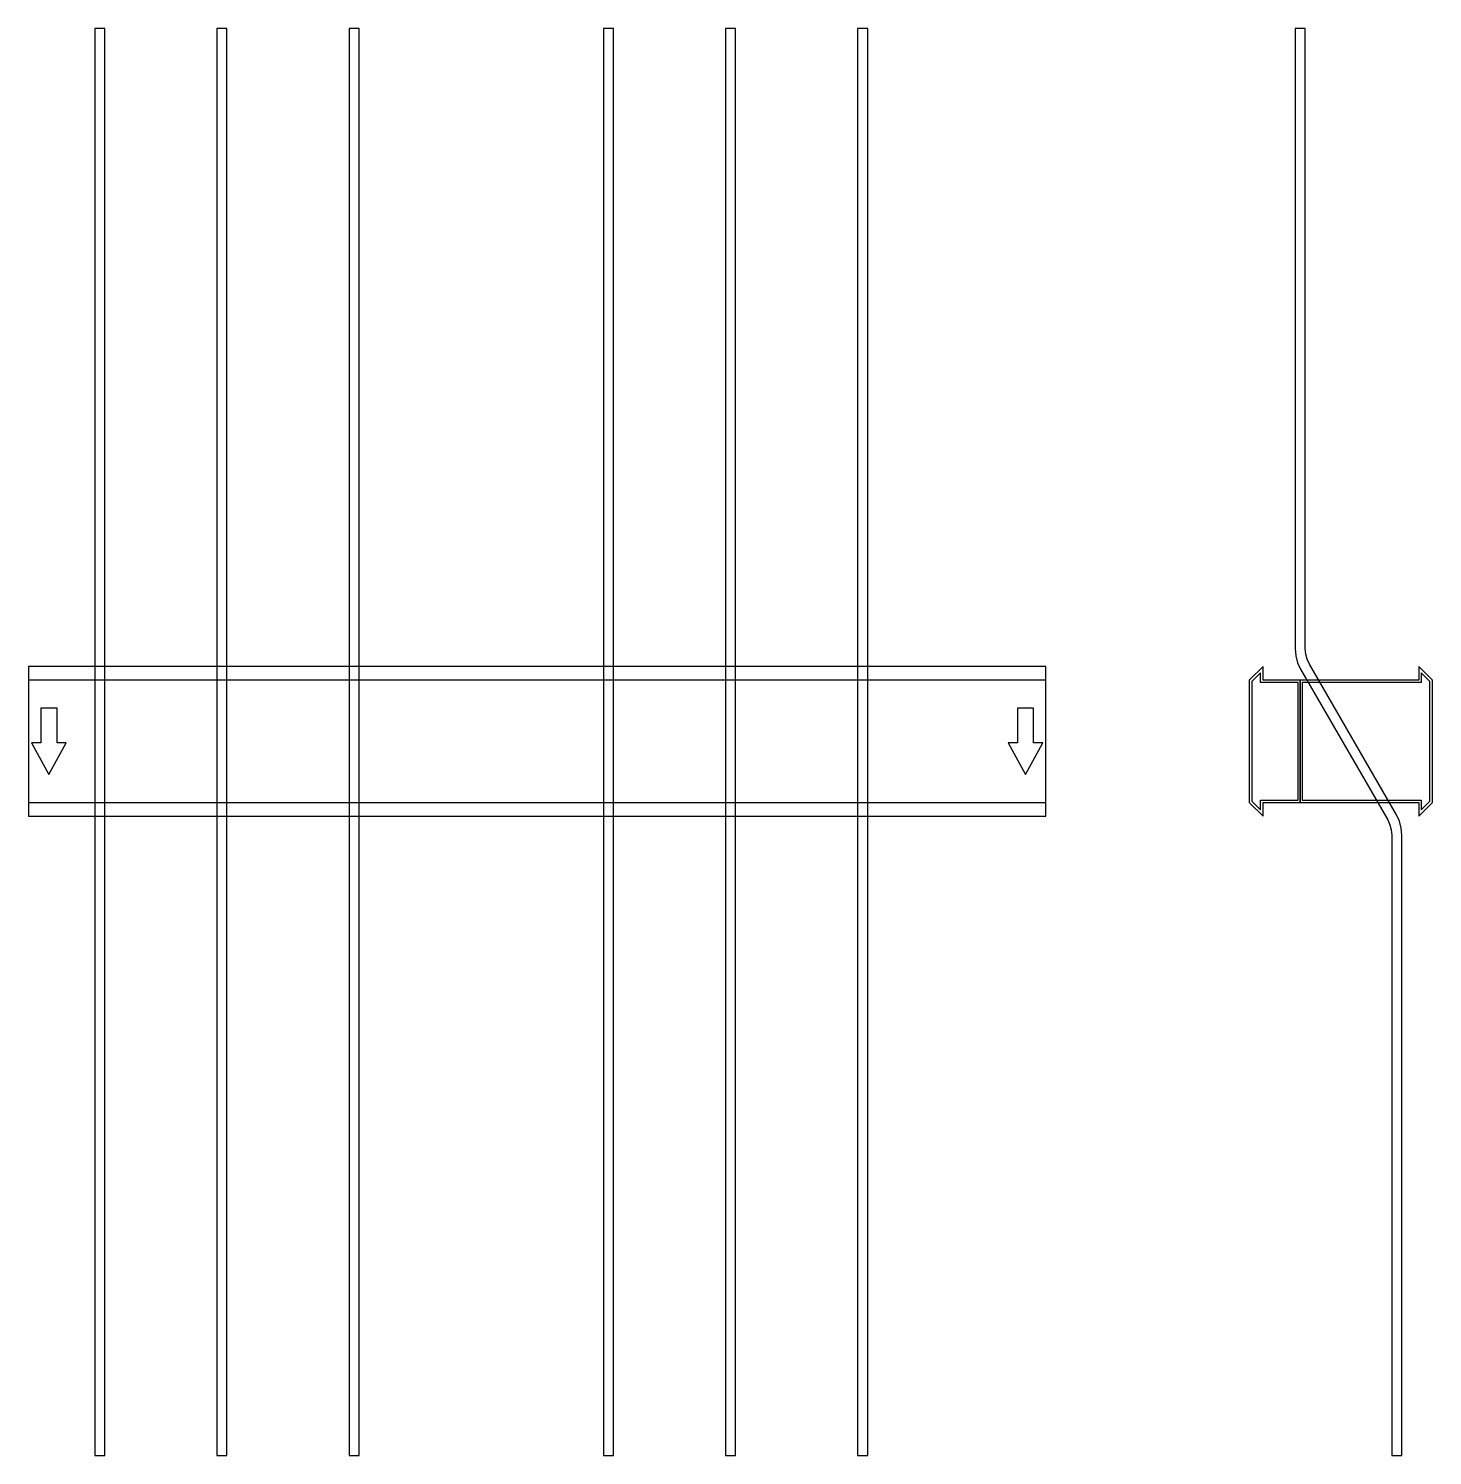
# Model space of a CAD drawing. Extents: x 0 to 1380, y -702 to 701.
import ezdxf

# ---------------------------------------------------------------- set-up
doc = ezdxf.new("R2010")
doc.units = 0
doc.layers.add('Halfen', color=7, linetype='CONTINUOUS')

msp = doc.modelspace()

# ---------------------------------------------------------------- linework, layer by layer
at = {"layer": 'Halfen', "color": 7}
for points in [[(75, -702.262), (75, 700.922), (65, 700.922), (65, -702.262)], [(195, -702.262), (195, 700.922), (185, 700.922), (185, -702.262)], [(325, -702.262), (325, 700.922), (315, 700.922), (315, -702.262)], [(575, -702.262), (575, 700.922), (565, 700.922), (565, -702.262)], [(695, -702.262), (695, 700.922), (685, 700.922), (685, -702.262)], [(825, -702.262), (825, 700.922), (815, 700.922), (815, -702.262)], [(1350, -702.262), (1350, -92.321), (1349.392, -85.375), (1347.588, -78.64), (1344.641, -72.321), (1259.019, 75.981), (1256.809, 80.72), (1255.456, 85.771), (1255, 90.981), (1255, 161.922), (1255, 700.922), (1245, 700.922), (1245, 161.922), (1245, 90.981), (1245.608, 84.035), (1247.412, 77.3), (1250.359, 70.981), (1335.981, -77.321), (1338.191, -82.06), (1339.544, -87.111), (1340, -92.321), (1340, -702.262)], [(0, -73.5), (1000, -73.5), (1000, 73.5), (0, 73.5)], [(1250, -60), (1250, 60), (1213.5, 60), (1213.5, 73.5), (1200, 60), (1200, -60), (1213.5, -73.5), (1213.5, -60)], [(1380, -60), (1380, 60), (1366.5, 73.5), (1366.5, 60), (1250, 60), (1250, -60), (1366.5, -60), (1366.5, -73.5)], [(0, -60), (1000, -60), (1000, 60), (0, 60)], [(1248, -58), (1248, 58), (1211, 58), (1211, 67.25), (1202.5, 58.75), (1202.5, -58.75), (1211, -67.25), (1211, -58)], [(1377.5, -58.75), (1377.5, 58.75), (1369, 67.25), (1369, 58), (1252, 58), (1252, -58), (1369, -58), (1369, -67.25)], [(20, -32.5), (37, -1.5), (28, -1.5), (28, 32.5), (12, 32.5), (12, -1.5), (3, -1.5)], [(980, -32.5), (997, -1.5), (988, -1.5), (988, 32.5), (972, 32.5), (972, -1.5), (963, -1.5)]]:
    msp.add_lwpolyline(points, close=True, dxfattribs=at)

doc.saveas('drawing.dxf')
